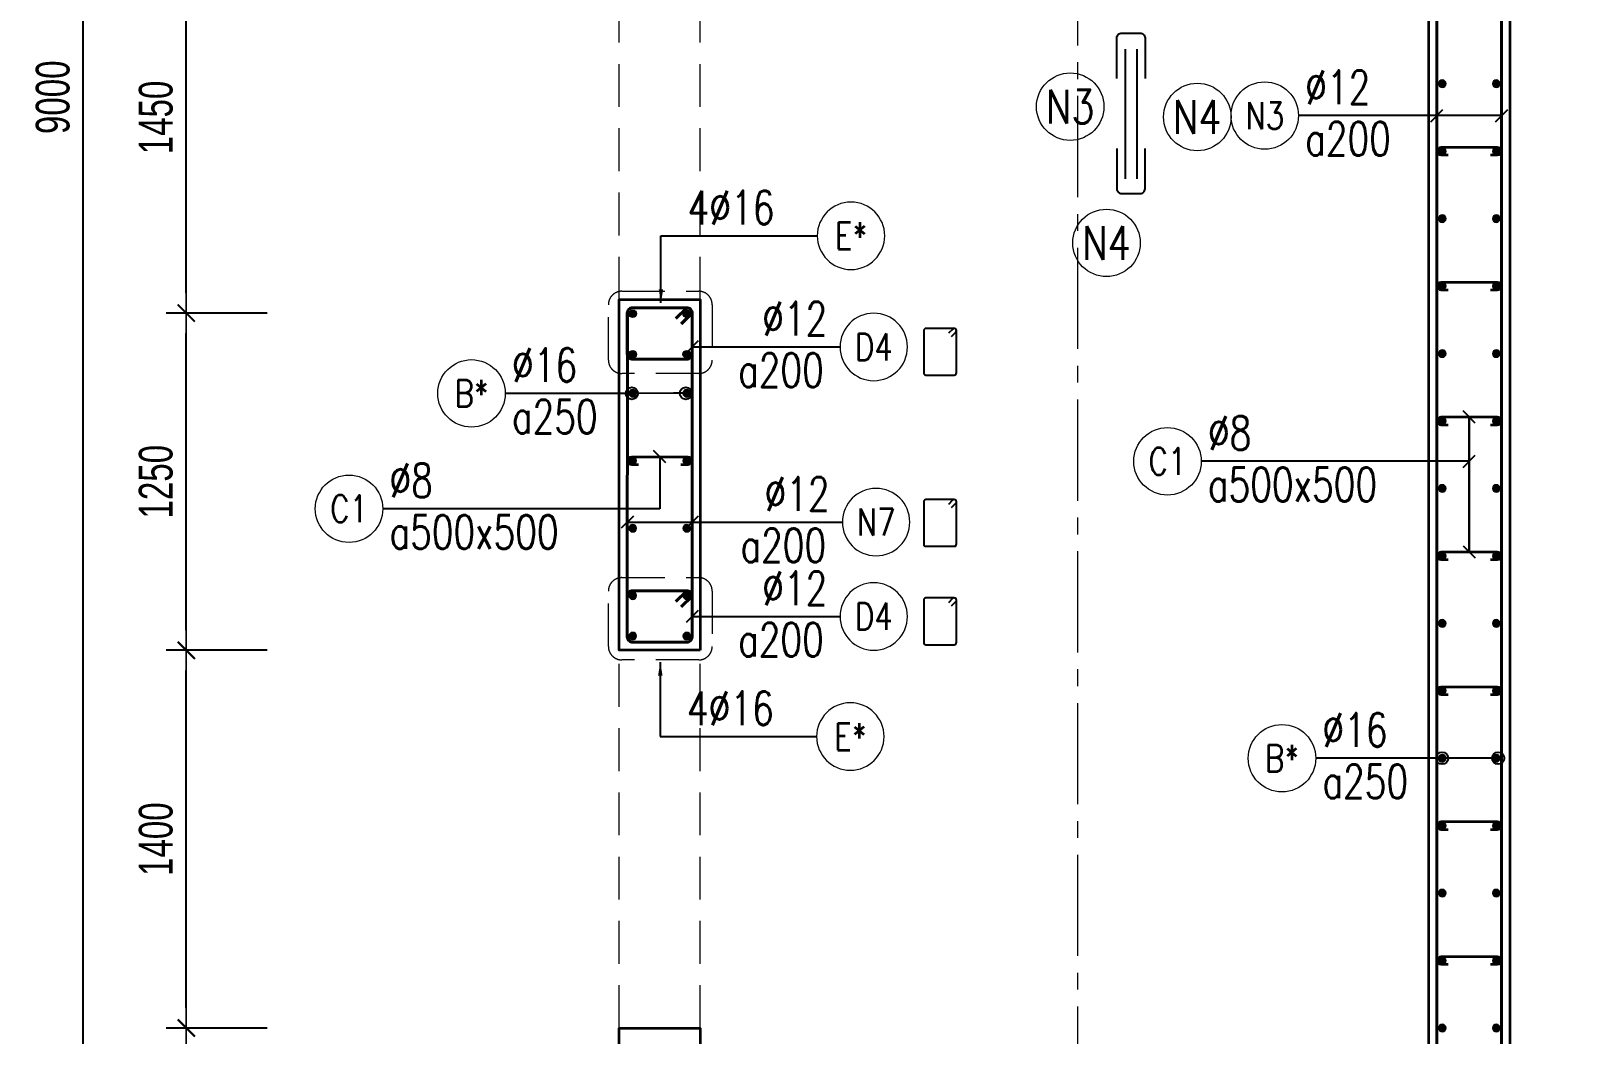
# Model space of a CAD drawing. Header units: millimetres. Extents: x 944027 to 981803, y -83026 to 82675.
# Drawn here: x 965271 to 970969, y 37611 to 41331 of the extents above; entities that cross this region are included whole.
import ezdxf
from ezdxf.enums import TextEntityAlignment as Align

# ---------------------------------------------------------------- set-up
doc = ezdxf.new("R2010")
doc.units = ezdxf.units.MM
doc.header["$MEASUREMENT"] = 0
for name, pattern in [('HIDDEN', [9.525, 6.35, -3.175]), ('HIDDEN2', [4.7625, 3.175, -1.5875]), ('HT_Grid$0$CENTER2', [1.125, 0.75, -0.125, 0.125, -0.125])]:
    doc.linetypes.add(name, pattern=pattern)
doc.layers.get('0').update_dxf_attribs({"lineweight": 20})
doc.layers.get('Defpoints').update_dxf_attribs({"color": 151, "lineweight": 9})
doc.layers.add('Hidden', color=9, linetype='HIDDEN')
doc.layers.add('Ligature', color=1, linetype='Continuous')
for name, color, linetype, lineweight in [('HT_Grid$0$NDC_S_AXIS', 5, 'HT_Grid$0$CENTER2', 13), ('KC-LEADER', 153, 'Continuous', 18), ('KC-THEP', 6, 'Continuous', 40), ('NDC_S_BEAM', 3, 'HIDDEN2', 20), ('NDC_S_DIM', 1, 'Continuous', 15), ('NDC_S_HIDDEN', 8, 'HIDDEN2', 13), ('NDC_S_LEADER', 1, 'Continuous', 15), ('NDC_S_REBAR', 4, 'Continuous', 35), ('NDC_S_STIRRUP', 4, 'Continuous', 40), ('NDC_S_VN TEXT', 7, 'Continuous', 20), ('NDC_S_WALL', 6, 'Continuous', 35)]:
    doc.layers.add(name, color=color, linetype=linetype, lineweight=lineweight)
doc.styles.add('NDC_ARIAL', font='arial.ttf', dxfattribs={"width": 0.85})
doc.styles.add('NDC_DIM', font='', dxfattribs={"width": 0.75})
doc.styles.add('NDC_EN TXT', font='romans.shx', dxfattribs={"width": 0.8})
doc.styles.get('NDC_DIM').set_extended_font_data('Dotum')
doc.dimstyles.new('NDC_1-50', dxfattribs={"dimscale": 50, "dimtxt": 2.5, "dimasz": 1, "dimexe": 1.5, "dimexo": 0, "dimgap": 0.8, "dimtad": 1, "dimdec": 0, "dimdsep": 46, "dimtxsty": 'NDC_ARIAL', "dimblk": 'DIMMARK', "dimcen": 49999.938995, "dimdle": 1.5, "dimclrd": 1, "dimclre": 1, "dimclrt": 3, "dimadec": 0, "dimazin": 0, "dimtfac": 1, "dimtdec": 0, "dimtix": 1, "dimtmove": 2, "dimatfit": 3, "dimfxl": 1, "dimarcsym": 0})
doc.dimstyles.new('NDC_dim_30', dxfattribs={"dimscale": 30, "dimtxt": 2.5, "dimasz": 1.5, "dimexe": 1.5, "dimexo": 2.5, "dimgap": 1, "dimtad": 1, "dimdec": 0, "dimzin": 0, "dimdsep": 46, "dimtxsty": 'NDC_DIM', "dimblk": 'DIMMARK', "dimcen": 0.09, "dimdle": 1.2, "dimclrd": 1, "dimclre": 1, "dimclrt": 3, "dimadec": 0, "dimazin": 0, "dimtfac": 1, "dimtdec": 0, "dimtix": 1, "dimtofl": 0, "dimtmove": 0, "dimatfit": 3, "dimfxl": 6, "dimfxlon": 1, "dimtolj": 1, "dimtzin": 0, "dimarcsym": 0})
doc.dimstyles.new('NDC_dim_50', dxfattribs={"dimscale": 50, "dimtxt": 2.5, "dimasz": 1.5, "dimexe": 1.5, "dimexo": 2.5, "dimgap": 1, "dimtad": 1, "dimdec": 0, "dimzin": 0, "dimdsep": 46, "dimtxsty": 'NDC_DIM', "dimblk": 'DIMMARK', "dimcen": 0.09, "dimdle": 1.2, "dimclrd": 1, "dimclre": 1, "dimclrt": 3, "dimadec": 0, "dimazin": 0, "dimtfac": 1, "dimtdec": 0, "dimtix": 1, "dimtofl": 0, "dimtmove": 0, "dimatfit": 3, "dimfxl": 6, "dimfxlon": 1, "dimtolj": 1, "dimtzin": 0, "dimarcsym": 0})

# ---------------------------------------------------------------- blocks, each defined once
blk = doc.blocks.new('THEP')
at = {"layer": 'KC-LEADER', "color": 6}
blk.add_circle((0, 0), 14, dxfattribs=at)
at = {"layer": 'KC-THEP'}
for p, q in [((-14, 0), (14, 0)), ((9.9, 9.9), (-9.9, -9.9)), ((-9.9, 9.9), (9.9, -9.9)), ((0, 14), (0, -14))]:
    blk.add_line(p, q, dxfattribs=at)
blk = doc.blocks.new('DIMMARK')
at = {"layer": 'NDC_S_DIM', "color": 1}
blk.add_line((-1.5, 0), (1, 0), dxfattribs=at)
at = {"layer": 'NDC_S_DIM', "color": 2, "const_width": 0.1}
blk.add_lwpolyline([(-0.424, -0.424), (0.424, 0.424)], dxfattribs=at)
blk = doc.blocks.new('*U11')
blk.add_circle((-2.5, 0), 2.5)
at = {"layer": 'NDC_S_VN TEXT', "color": 3, "style": 'NDC_EN TXT', "width": 0.75}
for tag, p in [('DK1', (0.5, 0.85)), ('KC1', (0.5, -2.97))]:
    blk.add_attdef(tag, p, '', height=2.5, dxfattribs=at)
at = {"layer": 'NDC_S_VN TEXT', "color": 7, "style": 'NDC_EN TXT', "width": 0.8}
blk.add_attdef('SH2', text='', height=2, dxfattribs=at).set_placement((-2.5, 0), align=Align.MIDDLE)
blk = doc.blocks.new('*U12')
blk.add_circle((-2.5, 0), 2.5)
at = {"layer": 'NDC_S_VN TEXT', "color": 3, "style": 'NDC_EN TXT', "width": 0.75}
for tag, p in [('DK1', (0.5, 0.85)), ('KC1', (0.5, -2.97))]:
    blk.add_attdef(tag, p, '', height=2.5, dxfattribs=at)
at = {"layer": 'NDC_S_VN TEXT', "color": 7, "style": 'NDC_EN TXT', "width": 0.8}
blk.add_attdef('SH2', text='', height=2, dxfattribs=at).set_placement((-2.5, 0), align=Align.MIDDLE)
blk = doc.blocks.new('A$C7BC65A55')
at = {"layer": 'Ligature'}
for p, q in [((-15.2, 372, 0), (-15.2, 38.5, 0)), ((15.2, 372, 0), (15.2, 38.5, 0))]:
    blk.add_line(p, q, dxfattribs=at)
for points in [[(-36.2, 296.5), (-36.2, 400.9, -0.414214), (-24, 413.1), (24, 413.1, -0.414214), (36.2, 400.9), (36.2, 296.5)], [(-36.2, 116.5), (-36.2, 12.2, 0.414214), (-24, 0), (24, 0, 0.414214), (36.2, 12.2), (36.2, 116.5)]]:
    blk.add_lwpolyline(points, format="xyb", dxfattribs=at)
blk = doc.blocks.new('*D218')
at = {"layer": 'Defpoints', "color": 0, "transparency": 16777216}
for p in [(965847.3, 37634.3), (967751.7, 37634.3), (967751.7, 36984.3)]:
    blk.add_point(p, dxfattribs=at)
at = {"layer": 'NDC_S_DIM', "color": 1, "lineweight": -2, "transparency": 16777216}
for p, q in [((966147.3, 37634.3), (965772.3, 37634.3)), ((965847.3, 37059.3), (965847.3, 37559.3)), ((966147.3, 36984.3), (965772.3, 36984.3))]:
    blk.add_line(p, q, dxfattribs=at)
at = {"layer": 'NDC_S_DIM', "color": 1, "lineweight": -2, "transparency": 16777216, "xscale": 75, "yscale": 75, "zscale": 75}
for p, rotation in [((965847.3, 37634.3), 90), ((965847.3, 36984.3), 270)]:
    blk.add_blockref('DIMMARK', p, dxfattribs=dict(at, rotation=rotation))
at = {"layer": 'NDC_S_DIM', "color": 3, "transparency": 16777216, "insert": (965734.7, 37309.3), "char_height": 125, "attachment_point": 5, "rotation": 90, "style": 'NDC_DIM'}
blk.add_mtext('\\A1;650', dxfattribs=at)
blk = doc.blocks.new('*D221')
at = {"layer": 'Defpoints', "color": 0, "transparency": 16777216}
for p in [(965465.4, 45584.3), (967451.7, 45584.3), (967451.7, 36584.3)]:
    blk.add_point(p, dxfattribs=at)
at = {"layer": 'NDC_S_DIM', "color": 1, "lineweight": -2, "transparency": 16777216}
for p, q in [((965765.4, 45584.3), (965390.4, 45584.3)), ((965465.4, 36659.3), (965465.4, 45509.3)), ((965765.4, 36584.3), (965390.4, 36584.3))]:
    blk.add_line(p, q, dxfattribs=at)
at = {"layer": 'NDC_S_DIM', "color": 1, "lineweight": -2, "transparency": 16777216, "xscale": 75, "yscale": 75, "zscale": 75}
for p, rotation in [((965465.4, 45584.3), 90), ((965465.4, 36584.3), 270)]:
    blk.add_blockref('DIMMARK', p, dxfattribs=dict(at, rotation=rotation))
at = {"layer": 'NDC_S_DIM', "color": 3, "transparency": 16777216, "insert": (965352.8, 41084.3), "char_height": 125, "attachment_point": 5, "rotation": 90, "style": 'NDC_DIM'}
blk.add_mtext('\\A1;9000', dxfattribs=at)
blk = doc.blocks.new('*U13')
blk.add_circle((-2.5, 0), 2.5)
at = {"layer": 'NDC_S_VN TEXT', "color": 3, "style": 'NDC_EN TXT', "width": 0.75}
blk.add_attdef('DK1', (0.5, 0.85), '', height=2.5, dxfattribs=at)
at = {"layer": 'NDC_S_VN TEXT', "color": 7, "style": 'NDC_EN TXT', "width": 0.8}
blk.add_attdef('SH2', text='', height=2, dxfattribs=at).set_placement((-2.5, 0), align=Align.MIDDLE)
blk = doc.blocks.new('*D181')
at = {"layer": 'Defpoints', "color": 0, "ltscale": 200, "transparency": 16777216}
for p in [(965847.3, 39034.3), (967539.1, 39034.3), (967751.7, 37634.3)]:
    blk.add_point(p, dxfattribs=at)
at = {"layer": 'NDC_S_DIM', "color": 1, "lineweight": -2, "ltscale": 200, "transparency": 16777216}
for p, q in [((966147.3, 39034.3), (965772.3, 39034.3)), ((965847.3, 37709.3), (965847.3, 38959.3)), ((966147.3, 37634.3), (965772.3, 37634.3))]:
    blk.add_line(p, q, dxfattribs=at)
at = {"layer": 'NDC_S_DIM', "color": 1, "lineweight": -2, "ltscale": 200, "transparency": 16777216, "xscale": 75, "yscale": 75, "zscale": 75}
for p, rotation in [((965847.3, 39034.3), 90), ((965847.3, 37634.3), 270)]:
    blk.add_blockref('DIMMARK', p, dxfattribs=dict(at, rotation=rotation))
at = {"layer": 'NDC_S_DIM', "color": 3, "ltscale": 200, "transparency": 16777216, "insert": (965734.7, 38334.3), "char_height": 125, "attachment_point": 5, "rotation": 90, "style": 'NDC_DIM'}
blk.add_mtext('\\A1;1400', dxfattribs=at)
blk = doc.blocks.new('*D182')
at = {"layer": 'Defpoints', "color": 0, "ltscale": 200, "transparency": 16777216}
for p in [(965847.3, 40284.3), (967584.2, 40284.3), (967539.1, 39034.3)]:
    blk.add_point(p, dxfattribs=at)
at = {"layer": 'NDC_S_DIM', "color": 1, "lineweight": -2, "ltscale": 200, "transparency": 16777216}
for p, q in [((966147.3, 40284.3), (965772.3, 40284.3)), ((965847.3, 39109.3), (965847.3, 40209.3)), ((966147.3, 39034.3), (965772.3, 39034.3))]:
    blk.add_line(p, q, dxfattribs=at)
at = {"layer": 'NDC_S_DIM', "color": 1, "lineweight": -2, "ltscale": 200, "transparency": 16777216, "xscale": 75, "yscale": 75, "zscale": 75}
for p, rotation in [((965847.3, 40284.3), 90), ((965847.3, 39034.3), 270)]:
    blk.add_blockref('DIMMARK', p, dxfattribs=dict(at, rotation=rotation))
at = {"layer": 'NDC_S_DIM', "color": 3, "ltscale": 200, "transparency": 16777216, "insert": (965734.7, 39659.3), "char_height": 125, "attachment_point": 5, "rotation": 90, "style": 'NDC_DIM'}
blk.add_mtext('\\A1;1250', dxfattribs=at)
blk = doc.blocks.new('*D183')
at = {"layer": 'Defpoints', "color": 0, "ltscale": 200, "transparency": 16777216}
for p in [(965847.3, 41734.3), (967601.7, 41734.3), (967584.2, 40284.3)]:
    blk.add_point(p, dxfattribs=at)
at = {"layer": 'NDC_S_DIM', "color": 1, "lineweight": -2, "ltscale": 200, "transparency": 16777216}
for p, q in [((966147.3, 41734.3), (965772.3, 41734.3)), ((965847.3, 40359.3), (965847.3, 41659.3)), ((966147.3, 40284.3), (965772.3, 40284.3))]:
    blk.add_line(p, q, dxfattribs=at)
at = {"layer": 'NDC_S_DIM', "color": 1, "lineweight": -2, "ltscale": 200, "transparency": 16777216, "xscale": 75, "yscale": 75, "zscale": 75}
for p, rotation in [((965847.3, 41734.3), 90), ((965847.3, 40284.3), 270)]:
    blk.add_blockref('DIMMARK', p, dxfattribs=dict(at, rotation=rotation))
at = {"layer": 'NDC_S_DIM', "color": 3, "ltscale": 200, "transparency": 16777216, "insert": (965734.7, 41009.3), "char_height": 125, "attachment_point": 5, "rotation": 90, "style": 'NDC_DIM'}
blk.add_mtext('\\A1;1450', dxfattribs=at)

msp = doc.modelspace()

# ---------------------------------------------------------------- linework, layer by layer
for centre in [(969123, 41049.4), (969594, 41011.2), (969257.5, 40544.4)]:
    msp.add_circle(centre, 125)
at = {"layer": 'HT_Grid$0$NDC_S_AXIS', "ltscale": 500}
msp.add_line((969151.7, 35089), (969151.7, 47079.6), dxfattribs=at)
at = {"layer": 'Ligature'}
for points in [[(968682.9, 40197.8), (968698.9, 40213.7, 0.668179), (968693.1, 40227.7), (968588.5, 40227.7, 0.414214), (968580.3, 40219.5), (968580.3, 40062.4, 0.414214), (968588.5, 40054.3), (968693.1, 40054.3, 0.414214), (968701.3, 40062.4), (968701.3, 40219.5, 0.668179), (968687.4, 40225.3), (968671.4, 40209.3)], [(968682.9, 39563.4), (968698.9, 39579.3, 0.668179), (968693.1, 39593.3), (968588.5, 39593.3, 0.414214), (968580.3, 39585.1), (968580.3, 39428, 0.414214), (968588.5, 39419.8), (968693.1, 39419.8, 0.414214), (968701.3, 39428), (968701.3, 39585.1, 0.668179), (968687.3, 39590.9), (968671.4, 39574.9)], [(968682.9, 39198.8), (968698.9, 39214.7, 0.668179), (968693.1, 39228.7), (968588.5, 39228.7, 0.414214), (968580.3, 39220.5), (968580.3, 39063.4, 0.414214), (968588.5, 39055.2), (968693.1, 39055.2, 0.414214), (968701.3, 39063.4), (968701.3, 39220.5, 0.668179), (968687.3, 39226.3), (968671.4, 39210.3)]]:
    msp.add_lwpolyline(points, format="xyb", dxfattribs=at)
at = {"layer": 'NDC_S_BEAM', "ltscale": 50}
for p, q in [((967451.7, 40334.3), (967451.7, 41734.3)), ((967751.7, 40334.3), (967751.7, 41734.3)), ((967451.7, 37634.3), (967451.7, 39034.3)), ((967751.7, 37634.3), (967751.7, 39034.3))]:
    msp.add_line(p, q, dxfattribs=at)
at = {"layer": 'NDC_S_HIDDEN', "ltscale": 50}
for points in [[(967461.5, 40365.3), (967746.2, 40365.3, -0.414214), (967796.2, 40315.3), (967796.2, 40110.3, -0.414214), (967746.2, 40060.3), (967461.5, 40060.3, -0.414214), (967411.5, 40110.3), (967411.5, 40315.3, -0.414214)], [(967461.5, 39303.7), (967746.2, 39303.7, -0.414214), (967796.2, 39253.7), (967796.2, 39048.7, -0.414214), (967746.2, 38998.7), (967461.5, 38998.7, -0.414214), (967411.5, 39048.7), (967411.5, 39253.7, -0.414214)]]:
    msp.add_lwpolyline(points, format="xyb", close=True, dxfattribs=at)
at = {"layer": 'NDC_S_REBAR'}
for points in [[(970523.3, 40869.3), (970498.3, 40869.3, -1), (970498.3, 40899.3), (970705.3, 40899.3, -1), (970705.3, 40869.3), (970680.3, 40869.3)], [(970523.3, 40369.3), (970498.3, 40369.3, -1), (970498.3, 40399.3), (970705.3, 40399.3, -1), (970705.3, 40369.3), (970680.3, 40369.3)], [(970523.3, 39869.3), (970498.3, 39869.3, -1), (970498.3, 39899.3), (970705.3, 39899.3, -1), (970705.3, 39869.3), (970680.3, 39869.3)], [(967523.3, 39721.9), (967498.3, 39721.9, -1), (967498.3, 39751.9), (967705.3, 39751.9, -1), (967705.3, 39721.9), (967680.3, 39721.9)], [(970523.3, 39369.3), (970498.3, 39369.3, -1), (970498.3, 39399.3), (970705.3, 39399.3, -1), (970705.3, 39369.3), (970680.3, 39369.3)], [(970523.3, 38869.3), (970498.3, 38869.3, -1), (970498.3, 38899.3), (970705.3, 38899.3, -1), (970705.3, 38869.3), (970680.3, 38869.3)], [(970523.3, 38369.3), (970498.3, 38369.3, -1), (970498.3, 38399.3), (970705.3, 38399.3, -1), (970705.3, 38369.3), (970680.3, 38369.3)], [(970523.3, 37869.3), (970498.3, 37869.3, -1), (970498.3, 37899.3), (970705.3, 37899.3, -1), (970705.3, 37869.3), (970680.3, 37869.3)]]:
    msp.add_lwpolyline(points, format="xyb", dxfattribs=at)
at = {"layer": 'NDC_S_STIRRUP'}
for points in [[(970681.7, 36574.3), (970721.7, 36534.3, -0.414214), (970701.7, 36514.3), (970501.7, 36514.3, -0.414214), (970481.7, 36534.3), (970481.7, 45634.3, -0.414214), (970501.7, 45654.3), (970701.7, 45654.3, -0.414214), (970721.7, 45634.3), (970721.7, 36534.3, -0.414214), (970701.7, 36514.3), (970661.7, 36554.3)], [(967681.9, 40244.3), (967721.9, 40284.3, 0.414214), (967701.9, 40304.3), (967501.9, 40304.3, 0.414214), (967481.9, 40284.3), (967481.7, 39084.3, 0.414214), (967501.7, 39064.3), (967701.7, 39064.3, 0.414214), (967721.7, 39084.3), (967721.9, 40284.3, 0.414214), (967701.9, 40304.3), (967661.9, 40264.3)], [(967681.7, 40244.3), (967721.7, 40284.3, 0.414214), (967701.7, 40304.3), (967501.7, 40304.3, 0.414214), (967481.7, 40284.3), (967481.7, 40133.3, 0.414214), (967501.7, 40113.3), (967701.7, 40113.3, 0.414214), (967721.7, 40133.3), (967721.7, 40284.3, 0.414214), (967701.7, 40304.3), (967661.7, 40264.3)], [(967681.7, 39195.2), (967721.7, 39235.2, 0.414214), (967701.7, 39255.2), (967501.7, 39255.2, 0.414214), (967481.7, 39235.2), (967481.7, 39084.3, 0.414214), (967501.7, 39064.3), (967701.7, 39064.3, 0.414214), (967721.7, 39084.3), (967721.7, 39235.2, 0.414214), (967701.7, 39255.2), (967661.7, 39215.2)]]:
    msp.add_lwpolyline(points, format="xyb", dxfattribs=at)
at = {"layer": 'NDC_S_WALL', "ltscale": 10}
msp.add_lwpolyline([(970751.7, 45184.3), (970751.7, 36984.3), (973451.7, 36984.3), (973451.7, 37634.3), (973751.7, 37634.3), (973751.7, 36484.3), (967451.7, 36484.3), (967451.7, 37634.3), (967751.7, 37634.3), (967751.7, 36984.3), (970451.7, 36984.3), (970451.7, 42384.3)], dxfattribs=at)
at = {"layer": 'NDC_S_WALL'}
msp.add_lwpolyline([(967751.7, 39034.3), (967451.7, 39034.3), (967451.7, 40334.3), (967751.7, 40334.3)], close=True, dxfattribs=at)

# ---------------------------------------------------------------- block references
at = {"layer": 'Hidden', "xscale": 1.44, "yscale": 1.44, "zscale": 1.44}
msp.add_blockref('A$C7BC65A55', (969348.1, 40727.1, 0), dxfattribs=at)
at = {"layer": 'KC-THEP', "xscale": -1}
for p, rotation in [((970501.7, 41134.3), 350.3314355636191), ((970701.7, 41134.3), 350.3314355636191), ((970501.7, 40884.3), 350.3314355636191), ((970701.7, 40884.3), 350.3314355636191), ((970501.7, 40634.3), 350.3314355636191), ((970701.7, 40634.3), 350.3314355636191), ((970501.7, 40384.3), 350.3314355636191), ((970701.7, 40384.3), 350.3314355636191), ((970501.7, 40134.3), 350.3314355636191), ((970701.7, 40134.3), 350.3314355636191), ((967501.7, 39986.9), 170.331435563619), ((967701.7, 39986.9), 170.331435563619), ((970501.7, 39884.3), 350.3314355636191), ((970701.7, 39884.3), 350.3314355636191), ((967501.7, 39736.9), 170.331435563619), ((967701.7, 39736.9), 170.331435563619), ((970501.7, 39634.3), 350.3314355636191), ((970701.7, 39634.3), 350.3314355636191), ((967501.7, 39486.9), 170.331435563619), ((967701.7, 39486.9), 170.331435563619), ((970501.7, 39384.3), 350.3314355636191), ((970701.7, 39384.3), 350.3314355636191), ((967501.7, 39236.9), 170.331435563619), ((967701.7, 39236.9), 170.331435563619), ((970501.7, 39134.3), 350.3314355636191), ((970701.7, 39134.3), 350.3314355636191), ((967501.7, 39086.9), 170.331435563619), ((967701.7, 39086.9), 170.331435563619), ((970501.7, 38884.3), 350.3314355636191), ((970701.7, 38884.3), 350.3314355636191), ((970501.7, 38634.3), 350.3314355636191), ((970701.7, 38634.3), 350.3314355636191), ((970501.7, 38384.3), 350.3314355636191), ((970701.7, 38384.3), 350.3314355636191), ((970501.7, 38134.3), 350.3314355636191), ((970701.7, 38134.3), 350.3314355636191), ((970501.7, 37884.3), 350.3314355636191), ((970701.7, 37884.3), 350.3314355636191), ((970501.7, 37634.3), 350.3314355636191), ((970701.7, 37634.3), 350.3314355636191)]:
    msp.add_blockref('THEP', p, dxfattribs=dict(at, rotation=rotation))
at = {"layer": 'KC-THEP', "rotation": 9.668564436380926}
for p in [(967501.7, 40281.7), (967701.7, 40281.7), (967501.7, 40131.7), (967701.7, 40131.7)]:
    msp.add_blockref('THEP', p, dxfattribs=at)
at = {"layer": 'NDC_S_VN TEXT', "xscale": 50, "yscale": 50, "zscale": 50}
for name, p, values in [('*U11', (969968.9, 41016.4), {'SH2': 'N3', 'DK1': '%%C12', 'KC1': 'a200'}), ('*U11', (967029.3, 39986.7), {'SH2': 'B*', 'DK1': '%%C16', 'KC1': 'a250'}), ('*U12', (969608.5, 39734.9), {'SH2': 'C1', 'DK1': '%%c8', 'KC1': 'a500x500'}), ('*U12', (966575.3, 39559), {'SH2': 'C1', 'DK1': '%%c8', 'KC1': 'a500x500'}), ('*U11', (970032.8, 38634.3), {'SH2': 'B*', 'DK1': '%%C16', 'KC1': 'a250'})]:
    msp.add_blockref(name, p, dxfattribs=at).add_auto_attribs(values)
at = {"layer": 'NDC_S_VN TEXT'}
ref = msp.add_blockref('*U13', (968185.6, 40570.8), dxfattribs=dict(at, xscale=-50, yscale=50, zscale=50))
ref.add_attrib('SH2', 'E*', dxfattribs={"color": 7, "height": 100, "style": 'NDC_EN TXT', "width": 0.8}).set_placement((968310.6, 40570.8), align=Align.MIDDLE)
ref.add_attrib('DK1', '4%%C16', (967705.2, 40613), dxfattribs={"color": 3, "height": 125, "style": 'NDC_EN TXT', "width": 0.75})
ref = msp.add_blockref('*U11', (968270, 40158.8), dxfattribs=dict(at, xscale=-50, yscale=50, zscale=50))
ref.add_attrib('SH2', 'D4', dxfattribs={"color": 7, "height": 100, "style": 'NDC_EN TXT', "width": 0.8}).set_placement((968395, 40158.8), align=Align.MIDDLE)
ref.add_attrib('DK1', '%%C12', (967981.6, 40201.1), dxfattribs={"color": 3, "height": 125, "style": 'NDC_EN TXT', "width": 0.75})
ref.add_attrib('KC1', 'a200', (967892.3, 40010.2), dxfattribs={"color": 3, "height": 125, "style": 'NDC_EN TXT', "width": 0.75})
ref = msp.add_blockref('*U11', (968278.6, 39509.5), dxfattribs=dict(at, xscale=-50, yscale=50, zscale=50))
ref.add_attrib('SH2', 'N7', dxfattribs={"color": 7, "height": 100, "style": 'NDC_EN TXT', "width": 0.8}).set_placement((968403.6, 39509.5), align=Align.MIDDLE)
ref.add_attrib('DK1', '%%C12', (967990.2, 39551.7), dxfattribs={"color": 3, "height": 125, "style": 'NDC_EN TXT', "width": 0.75})
ref.add_attrib('KC1', 'a200', (967900.9, 39360.8), dxfattribs={"color": 3, "height": 125, "style": 'NDC_EN TXT', "width": 0.75})
ref = msp.add_blockref('*U11', (968270, 39159.8), dxfattribs=dict(at, xscale=-50, yscale=50, zscale=50))
ref.add_attrib('SH2', 'D4', dxfattribs={"color": 7, "height": 100, "style": 'NDC_EN TXT', "width": 0.8}).set_placement((968395, 39159.8), align=Align.MIDDLE)
ref.add_attrib('DK1', '%%C12', (967981.6, 39202), dxfattribs={"color": 3, "height": 125, "style": 'NDC_EN TXT', "width": 0.75})
ref.add_attrib('KC1', 'a200', (967892.3, 39011.1), dxfattribs={"color": 3, "height": 125, "style": 'NDC_EN TXT', "width": 0.75})
ref = msp.add_blockref('*U13', (968183.2, 38714.7), dxfattribs=dict(at, xscale=-50, yscale=50, zscale=50))
ref.add_attrib('SH2', 'E*', dxfattribs={"color": 7, "height": 100, "style": 'NDC_EN TXT', "width": 0.8}).set_placement((968308.2, 38714.7), align=Align.MIDDLE)
ref.add_attrib('DK1', '4%%C16', (967702.8, 38757), dxfattribs={"color": 3, "height": 125, "style": 'NDC_EN TXT', "width": 0.75})

# ---------------------------------------------------------------- texts
at = {"layer": 'NDC_S_VN TEXT', "color": 7, "style": 'NDC_EN TXT', "width": 0.8}
for tag, p in [('N3', (969123, 41049.4)), ('N4', (969594, 41011.2)), ('N4', (969257.5, 40544.4))]:
    msp.add_attdef(tag, text='3', height=125, dxfattribs=at).set_placement(p, align=Align.MIDDLE)

# ---------------------------------------------------------------- dimensions: what is measured, and where the dimension line sits
at = {"layer": 'NDC_S_DIM'}
dim = msp.add_linear_dim(base=(965465.4, 45584.3), p1=(967451.7, 36584.3), p2=(967451.7, 45584.3), angle=90, dimstyle='NDC_dim_50', dxfattribs=at)
dim.commit()
dim.dimension.update_dxf_attribs({"geometry": '*D221', "text_midpoint": (965352.8, 41084.3)})
at = {"layer": 'NDC_S_DIM', "ltscale": 200}
for base, p1, p2, picture, middle in [((965847.3, 41734.3), (967584.2, 40284.3), (967601.7, 41734.3), '*D183', (965734.7, 41009.3)), ((965847.3, 40284.3), (967539.1, 39034.3), (967584.2, 40284.3), '*D182', (965734.7, 39659.3)), ((965847.3, 39034.3), (967751.7, 37634.3), (967539.1, 39034.3), '*D181', (965734.7, 38334.3))]:
    dim = msp.add_linear_dim(base=base, p1=p1, p2=p2, angle=90, dimstyle='NDC_dim_50', override={"dimtmove": 1}, dxfattribs=at)
    dim.commit()
    dim.dimension.update_dxf_attribs({"geometry": picture, "text_midpoint": middle})
at = {"layer": 'NDC_S_DIM'}
dim = msp.add_linear_dim(base=(965847.3, 37634.3), p1=(967751.7, 36984.3), p2=(967751.7, 37634.3), angle=90, dimstyle='NDC_dim_50', override={"dimtmove": 1}, dxfattribs=at)
dim.commit()
dim.dimension.update_dxf_attribs({"geometry": '*D218', "text_midpoint": (965734.7, 37309.3)})

# ---------------------------------------------------------------- leaders
at = {"layer": 'NDC_S_LEADER'}
for points, dimstyle, override in [([(970721.7, 41016.2), (969968.9, 41016.2)], 'NDC_dim_30', {"dimtad": 0, "dimldrblk": 'Oblique'}), ([(970481.7, 41016.2), (969968.9, 41016.2)], 'NDC_dim_30', {"dimtad": 0, "dimldrblk": 'Oblique'}), ([(967606.3, 40321.9), (967606.3, 40570.8), (968187.9, 40570.8)], 'NDC_1-50', {"dimgap": 0.8, "dimtad": 0}), ([(967721.7, 40158.8), (968272.1, 40158.8)], 'NDC_dim_30', {"dimtad": 0, "dimldrblk": 'Oblique'}), ([(967698.2, 39987), (967029.3, 39986.7)], 'NDC_dim_30', {"dimtad": 0, "dimldrblk": 'Origin'}), ([(967498.2, 39986.7), (967029.3, 39986.7)], 'NDC_dim_30', {"dimtad": 0, "dimldrblk": 'Origin'}), ([(970601.8, 39899.3), (970601.8, 39399.3)], 'NDC_dim_30', {"dimtad": 0, "dimldrblk": 'Oblique'}), ([(970601.8, 39399.3), (970601.8, 39899.3)], 'NDC_dim_30', {"dimtad": 0, "dimldrblk": 'Oblique'}), ([(967601.7, 39751.9), (967601.7, 39559.3), (966575.3, 39559)], 'NDC_dim_30', {"dimtad": 0, "dimldrblk": 'Oblique'}), ([(970601.8, 39734.9), (969608.5, 39734.9)], 'NDC_dim_30', {"dimtad": 0, "dimldrblk": 'Oblique'}), ([(967481.7, 39509.3), (968278.6, 39509.3)], 'NDC_dim_30', {"dimtad": 0, "dimldrblk": 'Oblique'}), ([(967721.7, 39509.3), (968278.6, 39509.3)], 'NDC_dim_30', {"dimtad": 0, "dimldrblk": 'Oblique'}), ([(967721.7, 39159.8), (968272.1, 39159.8)], 'NDC_dim_30', {"dimtad": 0, "dimldrblk": 'Oblique'}), ([(967603.9, 38990.8), (967603.9, 38714.7), (968185.4, 38714.7)], 'NDC_1-50', {"dimgap": 0.8, "dimtad": 0}), ([(970708.8, 38634.3), (970032.8, 38634.3)], 'NDC_dim_30', {"dimtad": 0, "dimldrblk": 'Origin'}), ([(970501.7, 38634.3), (970032.8, 38634.3)], 'NDC_dim_30', {"dimtad": 0, "dimldrblk": 'Origin'})]:
    msp.add_leader(points, dimstyle=dimstyle, override=override, dxfattribs=at)

doc.saveas('drawing.dxf')
